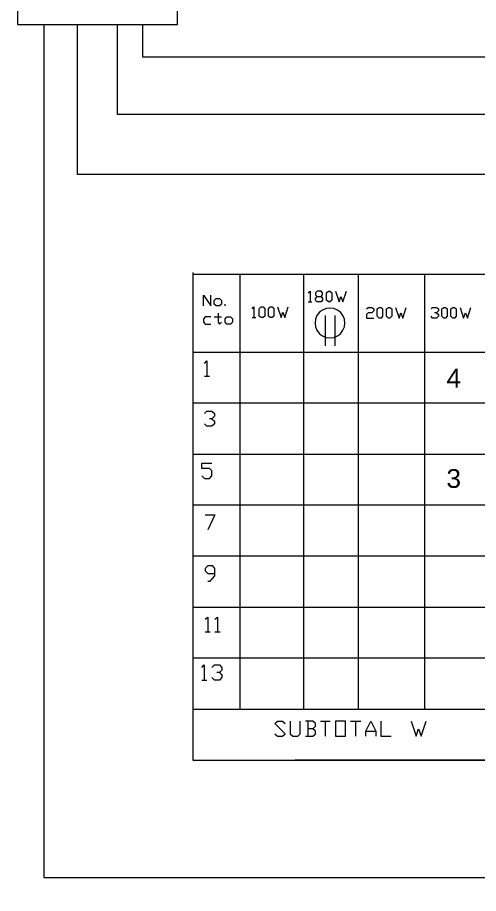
# Model space of a CAD drawing. Header units: metres. Extents: x -1 to 113, y -70 to 21.
# Drawn here: x 103.132 to 105.343, y 4.727 to 8.929 of the extents above; entities that cross this region are included whole.
import ezdxf

# ---------------------------------------------------------------- set-up
doc = ezdxf.new("R2010")
doc.units = ezdxf.units.M
doc.header["$LTSCALE"] = 0.5
doc.layers.add('TABLA', color=7, linetype='Continuous')
doc.styles.get("Standard").update_dxf_attribs({"font": 'arial.ttf'})

msp = doc.modelspace()

# ---------------------------------------------------------------- linework, layer by layer
at = {"layer": 'TABLA', "color": 7, "linetype": 'Continuous', "lineweight": 18, "true_color": 0x000007}
for p, q in [((103.9729, 7.7054), (103.9729, 5.6188)), ((104.1982, 7.6962), (104.1982, 5.6096)), ((104.5041, 7.6962), (104.5041, 5.6096)), ((104.7661, 7.6962), (104.7661, 5.6096)), ((105.0848, 7.6962), (105.0848, 5.6096)), ((104.1286, 7.546), (104.1286, 7.5533)), ((104.5261, 7.5643), (104.5444, 7.5643)), ((104.0755, 7.4929), (104.1103, 7.4929)), ((104.2568, 7.4892), (104.2751, 7.4892)), ((104.6085, 7.5002), (104.6085, 7.3536)), ((104.6543, 7.5002), (104.6543, 7.3536)), ((106.9149, 7.3225), (103.9729, 7.3225)), ((104.0297, 7.2089), (104.0535, 7.2089)), ((106.9149, 7.0788), (103.9729, 7.0788)), ((106.9149, 6.8334), (103.9729, 6.8334)), ((106.9149, 6.5897), (103.9729, 6.5897)), ((106.9149, 6.3442), (103.9729, 6.3442)), ((106.9149, 6.0988), (103.9729, 6.0988)), ((104.0315, 5.9815), (104.0553, 5.9815)), ((104.0791, 5.9815), (104.1048, 5.9815)), ((106.9149, 5.8551), (103.9729, 5.8551)), ((104.0168, 5.7507), (104.0406, 5.7507)), ((106.9149, 5.6096), (103.9729, 5.6096)), ((104.5243, 5.5529), (104.5243, 5.4814)), ((104.5847, 5.5529), (104.6324, 5.5529)), ((104.6085, 5.5529), (104.6085, 5.4814)), ((104.7294, 5.5529), (104.7789, 5.5529)), ((104.7533, 5.5529), (104.7533, 5.4814)), ((104.8027, 5.5052), (104.8504, 5.5052)), ((106.8966, 5.366), (104.4638, 5.366))]:
    msp.add_line(p, q, dxfattribs=at)
for points in [[(103.132, 8.8961), (103.8996, 8.8961), (103.8996, 9.5904), (103.132, 9.5904)], [(103.9729, 5.366), (106.9149, 5.366), (106.9149, 7.6962), (103.9729, 7.6962)], [(104.6232, 7.5643), (104.614, 7.5735), (104.614, 7.6083), (104.6232, 7.6156), (104.6305, 7.6156), (104.6397, 7.6083), (104.6397, 7.5735), (104.6305, 7.5643)], [(104.1011, 7.546), (104.0846, 7.546), (104.0755, 7.5533), (104.0755, 7.5716), (104.0846, 7.5808), (104.1011, 7.5808), (104.1103, 7.5716), (104.1103, 7.5533)], [(104.3008, 7.4892), (104.2916, 7.4965), (104.2916, 7.5313), (104.3008, 7.5405), (104.3099, 7.5405), (104.3191, 7.5313), (104.3191, 7.4965), (104.3099, 7.4892)], [(104.3447, 7.4892), (104.3356, 7.4965), (104.3356, 7.5313), (104.3447, 7.5405), (104.3539, 7.5405), (104.3612, 7.5313), (104.3612, 7.4965), (104.3539, 7.4892)], [(104.702, 7.4635), (104.7001, 7.4819), (104.6928, 7.5002), (104.6818, 7.5148), (104.6672, 7.5258), (104.6488, 7.5332), (104.6305, 7.535), (104.6122, 7.5332), (104.5957, 7.5258), (104.5811, 7.5148), (104.5682, 7.5002), (104.5609, 7.4819), (104.5591, 7.4635), (104.5609, 7.4452), (104.5682, 7.4287), (104.5811, 7.4122), (104.5957, 7.4013), (104.6122, 7.3939), (104.6305, 7.3921), (104.6488, 7.3939), (104.6672, 7.4013), (104.6818, 7.4122), (104.6928, 7.4287), (104.7001, 7.4452)], [(104.8668, 7.4874), (104.8577, 7.4965), (104.8577, 7.5313), (104.8668, 7.5386), (104.876, 7.5386), (104.8833, 7.5313), (104.8833, 7.4965), (104.876, 7.4874)], [(104.9108, 7.4874), (104.9016, 7.4965), (104.9016, 7.5313), (104.9108, 7.5386), (104.9181, 7.5386), (104.9273, 7.5313), (104.9273, 7.4965), (104.9181, 7.4874)], [(105.1764, 7.4874), (105.1673, 7.4965), (105.1673, 7.5313), (105.1764, 7.5386), (105.1856, 7.5386), (105.1929, 7.5313), (105.1929, 7.4965), (105.1856, 7.4874)], [(105.2204, 7.4874), (105.2112, 7.4965), (105.2112, 7.5313), (105.2204, 7.5386), (105.2277, 7.5386), (105.2369, 7.5313), (105.2369, 7.4965), (105.2277, 7.4874)], [(104.1542, 7.458), (104.1359, 7.458), (104.1286, 7.4672), (104.1286, 7.4837), (104.1359, 7.4929), (104.1542, 7.4929), (104.1634, 7.4837), (104.1634, 7.4672)], [(104.658, 5.4814), (104.7056, 5.4814), (104.7056, 5.5529), (104.658, 5.5529)]]:
    msp.add_lwpolyline(points, close=True, dxfattribs=at)
for points in [[(103.2584, 8.8961), (103.2584, 4.8036), (107.4352, 4.8036), (107.4352, 4.7267)], [(107.3509, 8.0443), (107.3509, 8.1762), (103.4196, 8.1762), (103.4196, 8.8961)], [(107.6825, 8.0296), (107.6825, 8.4638), (103.612, 8.4638), (103.612, 8.8961)], [(108.0159, 8.0168), (108.0159, 8.7386), (103.7329, 8.7386), (103.7329, 8.8961)], [(104.5261, 7.6083), (104.5353, 7.6156), (104.5353, 7.5643)], [(104.5701, 7.5643), (104.5609, 7.5735), (104.5609, 7.5808), (104.5701, 7.5899), (104.5884, 7.5899), (104.5957, 7.5991), (104.5957, 7.6083), (104.5884, 7.6156), (104.5701, 7.6156), (104.5609, 7.6083), (104.5609, 7.5991), (104.5701, 7.5899)], [(104.658, 7.6156), (104.6745, 7.5643), (104.6836, 7.5899), (104.6928, 7.5643), (104.7093, 7.6156)], [(104.0242, 7.546), (104.0242, 7.5973), (104.059, 7.546), (104.059, 7.5973)], [(104.5884, 7.5899), (104.5957, 7.5808), (104.5957, 7.5735), (104.5884, 7.5643), (104.5701, 7.5643)], [(104.2568, 7.5313), (104.266, 7.5405), (104.266, 7.4892)], [(104.3796, 7.5405), (104.396, 7.4892), (104.4052, 7.5148), (104.4144, 7.4892), (104.4308, 7.5405)], [(104.8064, 7.5313), (104.8137, 7.5386), (104.832, 7.5386), (104.8412, 7.5313), (104.8412, 7.5222), (104.832, 7.513), (104.8137, 7.513), (104.8064, 7.5038), (104.8064, 7.4874), (104.8412, 7.4874)], [(104.9456, 7.5386), (104.9621, 7.4874), (104.9713, 7.513), (104.9804, 7.4874), (104.9969, 7.5386)], [(105.116, 7.5313), (105.1233, 7.5386), (105.1416, 7.5386), (105.1508, 7.5313), (105.1508, 7.5222), (105.1416, 7.513), (105.1325, 7.513)], [(105.2552, 7.5386), (105.2717, 7.4874), (105.2809, 7.513), (105.29, 7.4874), (105.3065, 7.5386)], [(104.059, 7.4929), (104.0315, 7.4929), (104.0242, 7.4837), (104.0242, 7.4672), (104.0315, 7.458), (104.059, 7.458)], [(104.0938, 7.5112), (104.0938, 7.4672), (104.1011, 7.458), (104.1103, 7.4672)], [(105.1416, 7.513), (105.1508, 7.5038), (105.1508, 7.4965), (105.1416, 7.4874), (105.1233, 7.4874), (105.116, 7.4965)], [(104.0297, 7.2694), (104.0406, 7.2822), (104.0406, 7.2089)], [(104.0297, 7.0294), (104.0406, 7.0404), (104.0645, 7.0404), (104.0773, 7.0294), (104.0773, 7.0166), (104.0645, 7.0037), (104.0535, 7.0037)], [(104.0645, 7.0037), (104.0773, 6.9927), (104.0773, 6.9799), (104.0645, 6.9689), (104.0406, 6.9689), (104.0297, 6.9799)], [(104.0168, 6.7308), (104.0297, 6.718), (104.0535, 6.718), (104.0645, 6.7308), (104.0645, 6.7546), (104.0535, 6.7656), (104.0168, 6.7656), (104.0168, 6.7912), (104.0645, 6.7912)], [(104.0315, 6.5439), (104.0791, 6.5439), (104.0443, 6.4706)], [(104.0443, 6.2252), (104.0553, 6.2252), (104.0791, 6.2508), (104.0791, 6.2856), (104.0681, 6.2984), (104.0443, 6.2984), (104.0315, 6.2856), (104.0315, 6.2746), (104.0443, 6.2618), (104.0791, 6.2618)], [(104.0315, 6.042), (104.0443, 6.053), (104.0443, 5.9815)], [(104.0791, 6.042), (104.0919, 6.053), (104.0919, 5.9815)], [(104.0168, 5.8112), (104.0278, 5.824), (104.0278, 5.7507)], [(104.0645, 5.8112), (104.0773, 5.824), (104.1011, 5.824), (104.1121, 5.8112), (104.1121, 5.7983), (104.1011, 5.7873), (104.0883, 5.7873)], [(104.1011, 5.7873), (104.1121, 5.7745), (104.1121, 5.7635), (104.1011, 5.7507), (104.0773, 5.7507), (104.0645, 5.7635)], [(104.3667, 5.4924), (104.3796, 5.4814), (104.4034, 5.4814), (104.4162, 5.4924), (104.3667, 5.5419), (104.3796, 5.5529), (104.4034, 5.5529), (104.4162, 5.5419)], [(104.44, 5.5529), (104.44, 5.4924), (104.4528, 5.4814), (104.4766, 5.4814), (104.4876, 5.4924), (104.4876, 5.5529)], [(104.5481, 5.5162), (104.5609, 5.529), (104.5609, 5.5419), (104.5481, 5.5529), (104.5133, 5.5529)], [(104.8027, 5.4814), (104.8027, 5.5052), (104.8265, 5.5529), (104.8504, 5.5052), (104.8504, 5.4814)], [(104.8742, 5.5529), (104.8742, 5.4814), (104.9236, 5.4814)], [(105.0207, 5.5529), (105.0445, 5.4814), (105.0555, 5.5162), (105.0683, 5.4814), (105.0922, 5.5529)], [(104.5133, 5.4814), (104.5481, 5.4814), (104.5609, 5.4924), (104.5609, 5.5052), (104.5481, 5.5162), (104.5243, 5.5162)]]:
    msp.add_lwpolyline(points, dxfattribs=at)

# ---------------------------------------------------------------- texts
at = {"layer": 'TABLA', "char_height": 0.0901, "attachment_point": 1}
for s, insert in [('4', (105.1895, 7.2438)), ('3', (105.1895, 6.7626))]:
    msp.add_mtext_dynamic_manual_height_columns(s, width=0.005066, gutter_width=0.4505, heights=[0], dxfattribs=dict(at, insert=insert))

doc.saveas('drawing.dxf')
